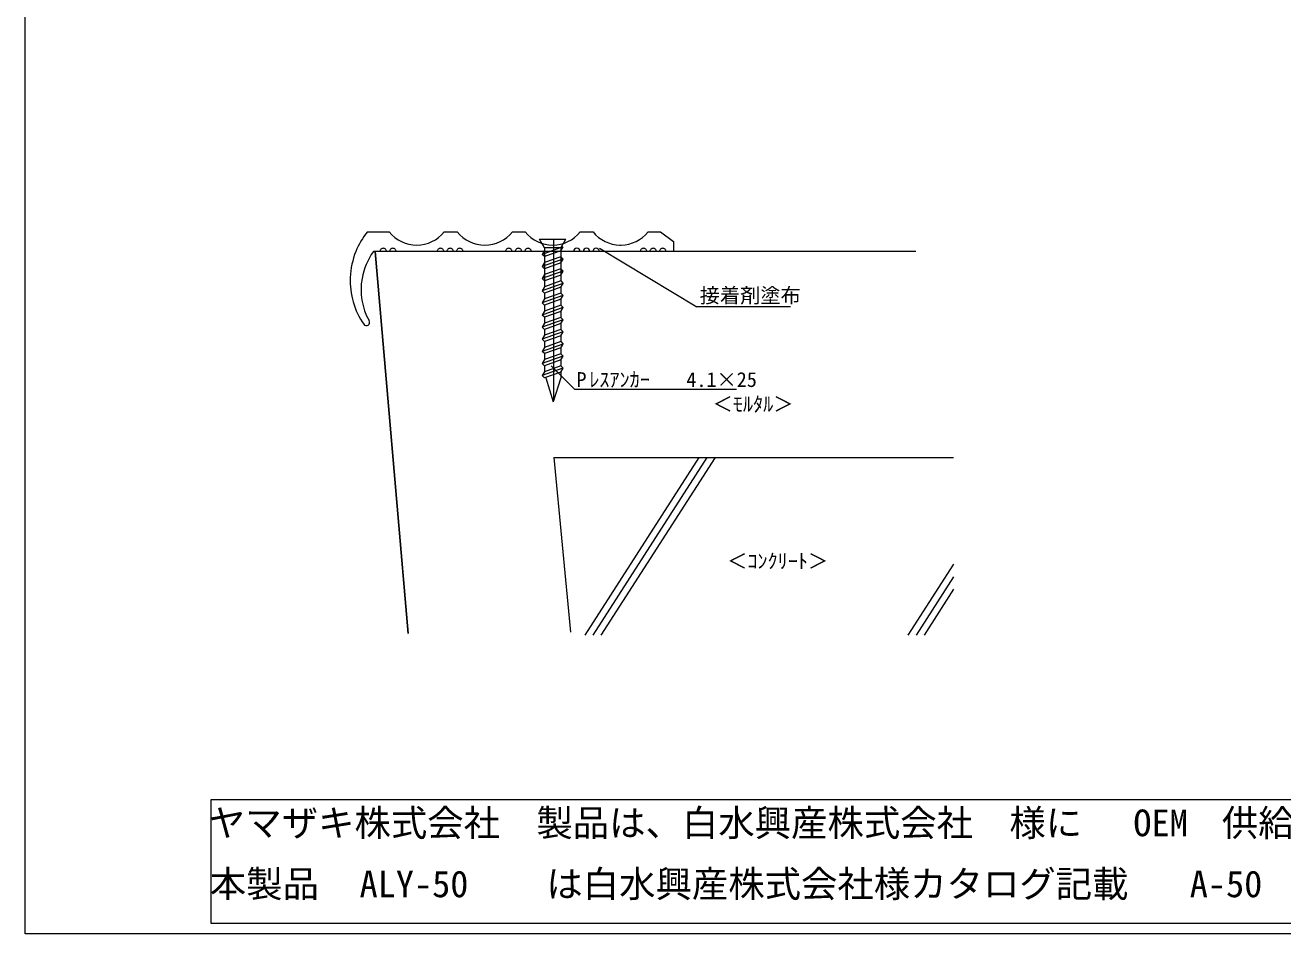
# Model space of a CAD drawing. Units: millimetres, scale not verified. Extents: x -101 to 101, y -70 to 70.
# Drawn here: x -101.2 to -4, y -70.2 to 0 of the extents above; entities that cross this region are included whole.
import ezdxf
from ezdxf.enums import TextEntityAlignment as Align

# ---------------------------------------------------------------- set-up
doc = ezdxf.new("R2010")
doc.units = ezdxf.units.MM
doc.header["$LTSCALE"] = 0.5
for name, color, linetype, lineweight in [('0-0_0', 7, 'Continuous', 18), ('0-2_CENTER', 7, 'Continuous', 18), ('0-4_MOJI', 7, 'Continuous', 18), ('0-5_NEJI', 7, 'Continuous', 18), ('0-6_SIAGE', 4, 'Continuous', 9), ('0-7_SITAJI', 2, 'Continuous', 18), ('0-9_一般', 140, 'Continuous', 18)]:
    doc.layers.add(name, color=color, linetype=linetype, lineweight=lineweight)
doc.styles.add('ＭＳ ゴシック', font='')
doc.styles.get('ＭＳ ゴシック').set_extended_font_data('MS Gothic')

msp = doc.modelspace()

# ---------------------------------------------------------------- linework, layer by layer
at = {"layer": '0-0_0'}
for p, q in [((-68.8357, -15.9825), (-67.8287, -15.9825)), ((-63.5701, -15.9825), (-62.5787, -15.9825)), ((-58.3201, -15.9825), (-57.3287, -15.9825)), ((-57.3481, -17.5009), (-57.5915, -17.5009)), ((-55.2456, -17.0006), (-55.1532, -17.0006))]:
    msp.add_line(p, q, dxfattribs=at)
for points in [[(-74.7849, -15.9825), (-73.754, -15.9825), (-73.3345, -15.9825), (-73.0944, -15.9825)], [(-53.0701, -15.9825), (-52.7896, -15.9825), (-52.1814, -15.9825), (-52.1088, -15.9825), (-51.1088, -16.7325), (-51.1088, -17.0009), (-51.1088, -17.2325), (-51.1088, -17.4509), (-51.1088, -17.5009), (-51.6814, -17.5009), (-51.688, -17.5009), (-51.6928, -17.4522), (-51.7071, -17.4053), (-51.7302, -17.362), (-51.7612, -17.3242), (-51.7991, -17.2931), (-51.8424, -17.27), (-51.8892, -17.2557), (-51.938, -17.2509)], [(-73.7299, -17.3242), (-73.761, -17.362), (-73.7841, -17.4053), (-73.7983, -17.4522), (-73.8032, -17.5009), (-74.1814, -17.5009), (-74.3176, -17.5009)], [(-69.3717, -17.4522), (-69.3765, -17.5009), (-69.6814, -17.5009), (-69.8183, -17.5009), (-70.1814, -17.5009), (-70.6814, -17.5009), (-71.1814, -17.5009), (-71.6814, -17.5009), (-72.1814, -17.5009), (-72.5597, -17.5009), (-72.5645, -17.4522), (-72.5787, -17.4053), (-72.6018, -17.362), (-72.6329, -17.3242), (-72.6708, -17.2931), (-72.7141, -17.27), (-72.7609, -17.2557), (-72.8097, -17.2509), (-72.8585, -17.2557), (-72.9054, -17.27), (-72.9486, -17.2931), (-72.9865, -17.3242), (-73.0176, -17.362), (-73.0407, -17.4053), (-73.0549, -17.4522), (-73.0597, -17.5009), (-73.1814, -17.5009), (-73.3032, -17.5009), (-73.308, -17.4522), (-73.3221, -17.4053), (-73.3452, -17.362), (-73.3764, -17.3242), (-73.4142, -17.2931), (-73.4574, -17.27), (-73.5044, -17.2557), (-73.5532, -17.2509), (-73.6019, -17.2557), (-73.6488, -17.27), (-73.692, -17.2931), (-73.7299, -17.3242)], [(-67.7785, -17.2931), (-67.8164, -17.3242), (-67.8474, -17.362), (-67.8705, -17.4053), (-67.8848, -17.4522), (-67.8896, -17.5009), (-68.133, -17.5009), (-68.1379, -17.4522), (-68.1521, -17.4053), (-68.1752, -17.362), (-68.2062, -17.3242), (-68.2442, -17.2931), (-68.2874, -17.27), (-68.3342, -17.2557), (-68.383, -17.2509), (-68.4318, -17.2557), (-68.4787, -17.27), (-68.5219, -17.2931), (-68.5598, -17.3242), (-68.5909, -17.362), (-68.614, -17.4053), (-68.6282, -17.4522), (-68.633, -17.5009), (-68.6814, -17.5009), (-68.8765, -17.5009), (-68.8812, -17.4522), (-68.8955, -17.4053), (-68.9186, -17.362), (-68.9497, -17.3242), (-68.9875, -17.2931), (-69.0308, -17.27), (-69.0777, -17.2557), (-69.1265, -17.2509), (-69.1752, -17.2557), (-69.2221, -17.27), (-69.2653, -17.2931), (-69.3032, -17.3242), (-69.3343, -17.362), (-69.3574, -17.4053), (-69.3717, -17.4522)], [(-63.3321, -17.4053), (-63.3464, -17.4522), (-63.3512, -17.5009), (-63.4314, -17.5009), (-63.5947, -17.5009), (-63.5994, -17.4522), (-63.6136, -17.4053), (-63.6367, -17.362), (-63.6679, -17.3242), (-63.7058, -17.2931), (-63.749, -17.27), (-63.7959, -17.2557), (-63.8447, -17.2509), (-63.8934, -17.2557), (-63.9403, -17.27), (-63.9835, -17.2931), (-64.0214, -17.3242), (-64.0525, -17.362), (-64.0756, -17.4053), (-64.0898, -17.4522), (-64.0947, -17.5009), (-64.1814, -17.5009), (-64.6814, -17.5009), (-65.1814, -17.5009), (-65.6814, -17.5009), (-66.1814, -17.5009), (-66.6814, -17.5009), (-67.1814, -17.5009), (-67.3896, -17.5009), (-67.3944, -17.4522), (-67.4086, -17.4053), (-67.4317, -17.362), (-67.4629, -17.3242), (-67.5007, -17.2931), (-67.5439, -17.27), (-67.5909, -17.2557), (-67.6396, -17.2509), (-67.6884, -17.2557), (-67.7352, -17.27), (-67.7785, -17.2931)], [(-58.8349, -17.5009), (-59.1814, -17.5009), (-59.6814, -17.5009), (-60.1814, -17.5009), (-60.6814, -17.5009), (-61.1814, -17.5009), (-61.6814, -17.5009), (-62.1078, -17.5009), (-62.1126, -17.4522), (-62.1268, -17.4053), (-62.1499, -17.362), (-62.181, -17.3242), (-62.2189, -17.2931), (-62.2621, -17.27), (-62.309, -17.2557), (-62.3578, -17.2509), (-62.4066, -17.2557), (-62.4534, -17.27), (-62.4967, -17.2931), (-62.5346, -17.3242), (-62.5656, -17.362), (-62.5887, -17.4053), (-62.603, -17.4522), (-62.6078, -17.5009), (-62.6814, -17.5009), (-62.8512, -17.5009), (-62.856, -17.4522), (-62.8702, -17.4053), (-62.8933, -17.362), (-62.9245, -17.3242), (-62.9623, -17.2931), (-63.0055, -17.27), (-63.0525, -17.2557), (-63.1012, -17.2509), (-63.15, -17.2557), (-63.1969, -17.27), (-63.2401, -17.2931), (-63.278, -17.3242), (-63.309, -17.362), (-63.3321, -17.4053)], [(-58.0915, -17.5009), (-58.1814, -17.5009), (-58.3349, -17.5009)], [(-53.6327, -17.362), (-53.6558, -17.4053), (-53.6701, -17.4522), (-53.6748, -17.5009), (-53.6814, -17.5009), (-54.1814, -17.5009), (-54.6814, -17.5009), (-55.1814, -17.5009), (-55.6814, -17.5009), (-56.1814, -17.5009), (-56.6814, -17.5009), (-56.8481, -17.5009)], [(-51.938, -17.2509), (-51.9868, -17.2557), (-52.0337, -17.27), (-52.0769, -17.2931), (-52.1148, -17.3242), (-52.1459, -17.362), (-52.169, -17.4053), (-52.1832, -17.4522), (-52.188, -17.5009), (-52.4314, -17.5009), (-52.4363, -17.4522), (-52.4504, -17.4053), (-52.4736, -17.362), (-52.5046, -17.3242), (-52.5425, -17.2931), (-52.5857, -17.27), (-52.6326, -17.2557), (-52.6814, -17.2509), (-52.7302, -17.2557), (-52.7771, -17.27), (-52.8203, -17.2931), (-52.8582, -17.3242), (-52.8893, -17.362), (-52.9124, -17.4053), (-52.9266, -17.4522), (-52.9314, -17.5009), (-53.1748, -17.5009), (-53.1797, -17.4522), (-53.1939, -17.4053), (-53.217, -17.362), (-53.248, -17.3242), (-53.2859, -17.2931), (-53.3292, -17.27), (-53.376, -17.2557), (-53.4248, -17.2509), (-53.4736, -17.2557), (-53.5205, -17.27), (-53.5637, -17.2931), (-53.6016, -17.3242), (-53.6327, -17.362)]]:
    msp.add_lwpolyline(points, dxfattribs=at)
for centre, radius, start, end in [((-70.1089, -19.7422), 6, 141.20001, 158.066), ((-70.9651, -14.2657), 2.7353, 218.87911, 270), ((-70.9651, -14.2657), 2.7353, 270, 321.12089), ((-65.6994, -14.2657), 2.7353, 218.87911, 270), ((-65.6994, -14.2657), 2.7353, 270, 321.12089), ((-60.4494, -14.2657), 2.7353, 218.87911, 270), ((-60.4494, -14.2657), 2.7353, 270, 321.12089), ((-55.1994, -14.2657), 2.7353, 218.87911, 269.03349), ((-55.1994, -14.2657), 2.7353, 270.96651, 321.12089), ((-70.1089, -19.7422), 6, 158.06593, 177.77136), ((-70.2686, -20.4346), 5, 144.07551, 170.18846), ((-58.5849, -17.5009), 0.25, 90, 180), ((-58.5849, -17.5009), 0.25, 0, 90), ((-57.8415, -17.5009), 0.25, 90, 180), ((-57.8415, -17.5009), 0.25, 0, 90), ((-57.0981, -17.5009), 0.25, 90, 180), ((-57.0981, -17.5009), 0.25, 0, 90), ((-70.1089, -19.7422), 6, 177.77136, 214.34295), ((-70.2686, -20.4346), 5, 170.18842, 208.81643), ((-74.8562, -22.9858), 0.2504, 214.34257, 304.34257), ((-74.8562, -22.9858), 0.2504, 304.34257, 34.34416)]:
    msp.add_arc(centre, radius, start, end, dxfattribs=at)
at = {"layer": '0-2_CENTER'}
msp.add_line((-60.3856, -16.5441), (-60.3856, -28.891), dxfattribs=at)
at = {"layer": '0-4_MOJI'}
for p, q in [((-42.0554, -21.7774), (-49.3121, -21.7774)), ((-58.7525, -28.1428), (-60.5688, -26.3259)), ((-58.7525, -28.1428), (-46.2444, -28.1428))]:
    msp.add_line(p, q, dxfattribs=at)
at = {"layer": '0-5_NEJI'}
for p, q in [((-61.0731, -17.226), (-61.4669, -16.5441)), ((-61.0731, -17.226), (-61.0731, -20.226)), ((-59.8231, -17.226), (-61.0731, -17.226)), ((-59.8231, -17.226), (-59.4294, -16.5441)), ((-59.8231, -17.226), (-59.8231, -19.7753)), ((-59.675, -19.9622), (-61.2576, -20.5328)), ((-61.0731, -20.226), (-61.2576, -20.5328)), ((-59.8231, -19.7753), (-61.0731, -20.226)), ((-59.8207, -20.2553), (-61.0731, -20.7072)), ((-59.8231, -19.7753), (-59.6275, -19.9622)), ((-59.8207, -20.2553), (-59.6275, -19.9622)), ((-59.8207, -20.2553), (-59.8207, -20.7128)), ((-61.0731, -20.7072), (-61.2576, -20.5328)), ((-59.675, -20.8997), (-61.2576, -21.4703)), ((-61.0731, -21.1635), (-61.2576, -21.4703)), ((-61.0731, -20.7072), (-61.0731, -21.1635)), ((-59.8231, -20.7128), (-61.0731, -21.1635)), ((-59.8207, -21.1928), (-61.0731, -21.6447)), ((-59.8231, -20.7128), (-59.6275, -20.8997)), ((-59.8207, -21.1928), (-59.6275, -20.8997)), ((-59.8207, -21.1928), (-59.8207, -21.6503)), ((-61.0731, -21.6447), (-61.2576, -21.4703)), ((-59.675, -21.8372), (-61.2576, -22.4078)), ((-61.0731, -22.101), (-61.2576, -22.4078)), ((-61.0731, -21.6447), (-61.0731, -22.101)), ((-59.8231, -21.6503), (-61.0731, -22.101)), ((-59.8207, -22.1303), (-61.0731, -22.5822)), ((-59.8231, -21.6503), (-59.6275, -21.8372)), ((-59.8207, -22.1303), (-59.6275, -21.8372)), ((-59.8207, -22.1303), (-59.8207, -22.5878)), ((-61.0731, -22.5822), (-61.2576, -22.4078)), ((-59.675, -22.7747), (-61.2576, -23.3453)), ((-61.0731, -23.0385), (-61.2576, -23.3453)), ((-61.0731, -22.5822), (-61.0731, -23.0385)), ((-59.8231, -22.5878), (-61.0731, -23.0385)), ((-59.8207, -23.0678), (-61.0731, -23.5197)), ((-59.8231, -22.5878), (-59.6275, -22.7747)), ((-59.8207, -23.0678), (-59.6275, -22.7747)), ((-59.8207, -23.0678), (-59.8207, -23.5253)), ((-61.0731, -23.5197), (-61.2576, -23.3453)), ((-59.675, -23.7122), (-61.2576, -24.2828)), ((-61.0731, -23.976), (-61.2576, -24.2828)), ((-61.0731, -24.4572), (-61.2576, -24.2828)), ((-61.0731, -23.5197), (-61.0731, -23.976)), ((-59.8231, -23.5253), (-61.0731, -23.976)), ((-59.8207, -24.0053), (-61.0731, -24.4572)), ((-59.8231, -23.5253), (-59.6275, -23.7122)), ((-59.8207, -24.0053), (-59.6275, -23.7122)), ((-59.8207, -24.0053), (-59.8207, -24.4628)), ((-59.675, -24.6497), (-61.2576, -25.2203)), ((-61.0731, -24.9135), (-61.2576, -25.2203)), ((-61.0731, -25.3947), (-61.2576, -25.2203)), ((-61.0731, -24.4572), (-61.0731, -24.9135)), ((-59.8231, -24.4628), (-61.0731, -24.9135)), ((-59.8207, -24.9428), (-61.0731, -25.3947)), ((-59.8231, -24.4628), (-59.6275, -24.6497)), ((-59.8207, -24.9428), (-59.6275, -24.6497)), ((-59.8207, -24.9428), (-59.8207, -25.4003)), ((-59.675, -25.5872), (-61.2576, -26.1578)), ((-61.0731, -25.851), (-61.2576, -26.1578)), ((-61.0731, -26.3322), (-61.2576, -26.1578)), ((-61.0731, -25.3947), (-61.0731, -25.851)), ((-59.8231, -25.4003), (-61.0731, -25.851)), ((-59.8207, -25.8803), (-61.0731, -26.3322)), ((-59.8231, -25.4003), (-59.6275, -25.5872)), ((-59.8207, -25.8803), (-59.6275, -25.5872)), ((-59.8207, -25.8803), (-59.8207, -26.3378)), ((-59.675, -26.5247), (-61.2576, -27.0953)), ((-61.0731, -26.7885), (-61.2576, -27.0953)), ((-61.0731, -27.2697), (-61.2576, -27.0953)), ((-61.0731, -26.3322), (-61.0731, -26.7885)), ((-59.8231, -26.3378), (-61.0731, -26.7885)), ((-59.8207, -26.8178), (-61.0731, -27.2697)), ((-59.8231, -26.3378), (-59.6275, -26.5247)), ((-59.8207, -26.8178), (-59.6275, -26.5247)), ((-59.8207, -26.8178), (-59.8207, -27.2697)), ((-60.9919, -27.2697), (-60.4076, -29.116)), ((-59.8231, -27.2697), (-60.4076, -29.116))]:
    msp.add_line(p, q, dxfattribs=at)
at = {"layer": '0-6_SIAGE'}
msp.add_line((-74.1814, -17.5009), (-71.6358, -47.0347), dxfattribs=at)
at = {"layer": '0-7_SITAJI'}
for p, q in [((-71.6358, -47.0347), (-74.1814, -17.5009)), ((-74.0608, -17.4779), (-32.3535, -17.4779)), ((-60.3564, -33.4116), (-29.4427, -33.4116)), ((-60.3564, -33.4116), (-59.072, -46.9191)), ((-49.1427, -33.4153), (-57.9739, -47.1691)), ((-48.5177, -33.4153), (-57.3489, -47.1691)), ((-47.8927, -33.4153), (-56.7239, -47.1691)), ((-29.4427, -41.6691), (-32.9739, -47.1691)), ((-29.4427, -42.6429), (-32.3489, -47.1691)), ((-29.4427, -43.6159), (-31.7239, -47.1691))]:
    msp.add_line(p, q, dxfattribs=at)
at = {"layer": '0-9_一般', "color": 7}
for p, q in [((-61.4669, -16.5441), (-59.4294, -16.5441)), ((-59.675, -17.1497), (-61.2576, -17.7203)), ((-61.0731, -17.4135), (-61.2576, -17.7203)), ((-59.8207, -17.4428), (-61.0731, -17.8947)), ((-59.8207, -17.4428), (-59.6275, -17.1497)), ((-59.8207, -17.4428), (-59.8207, -17.9003)), ((-56.817, -17.2332), (-49.3121, -21.7774)), ((-61.0731, -17.8947), (-61.2576, -17.7203)), ((-59.675, -18.0872), (-61.2576, -18.6578)), ((-61.0731, -18.351), (-61.2576, -18.6578)), ((-61.0731, -17.8947), (-61.0731, -18.351)), ((-59.8231, -17.9003), (-61.0731, -18.351)), ((-59.8207, -18.3803), (-61.0731, -18.8322)), ((-59.8231, -17.9003), (-59.6275, -18.0872)), ((-59.8207, -18.3803), (-59.6275, -18.0872)), ((-59.8207, -18.3803), (-59.8207, -18.8378)), ((-61.0731, -18.8322), (-61.2576, -18.6578)), ((-59.675, -19.0247), (-61.2576, -19.5953)), ((-61.0731, -19.2885), (-61.2576, -19.5953)), ((-61.0731, -18.8322), (-61.0731, -19.2885)), ((-59.8231, -18.8378), (-61.0731, -19.2885)), ((-59.8207, -19.3178), (-61.0731, -19.7697)), ((-59.8231, -18.8378), (-59.6275, -19.0247)), ((-59.8207, -19.3178), (-59.6275, -19.0247)), ((-59.8207, -19.3178), (-59.8207, -19.7753)), ((-61.0731, -19.7697), (-61.2576, -19.5953)), ((-59.675, -19.9622), (-61.2576, -20.5328)), ((-61.0731, -20.226), (-61.2576, -20.5328)), ((-61.0731, -19.7697), (-61.0731, -20.226)), ((-59.8231, -19.7753), (-61.0731, -20.226)), ((-59.8207, -20.2553), (-61.0731, -20.7072)), ((-59.8231, -19.7753), (-59.6275, -19.9622)), ((-59.8207, -20.2553), (-59.6275, -19.9622)), ((-59.8207, -20.2553), (-59.8207, -20.7128)), ((-61.0731, -20.7072), (-61.2576, -20.5328))]:
    msp.add_line(p, q, dxfattribs=at)
for points in [[(-101.25, 70.25), (101.25, 70.25), (101.25, -70.25), (-101.25, -70.25)], [(-86.8856, -69.4159), (57.9143, -69.4159), (57.9143, -59.8909), (-86.8856, -59.8909)]]:
    msp.add_lwpolyline(points, close=True, dxfattribs=at)

# ---------------------------------------------------------------- texts
at = {"layer": '0-4_MOJI', "style": 'ＭＳ ゴシック'}
for s, p in [('接着剤塗布', (-49.0808, -21.8103)), ('P', (-58.6105, -28.3146)), ('ﾚｽｱﾝｶｰ  ', (-57.6225, -28.3146)), ('4.1×25', (-50.1164, -28.3146)), ('＜ﾓﾙﾀﾙ＞', (-48.0807, -30.2088)), ('＜ｺﾝｸﾘｰﾄ＞', (-46.9597, -42.3471))]:
    msp.add_text(s, height=1.146, dxfattribs=at).set_placement(p, align=Align.BOTTOM_LEFT)
at = {"layer": '0-9_一般', "color": 7, "style": 'ＭＳ ゴシック'}
for s, p in [('ヤマザキ株式会社\u3000製品は、白水興産株式会社\u3000様に', (-87.0339, -63.3227)), ('OEM', (-15.5392, -63.3227)), ('供給してることを証明いたします。', (-8.6973, -63.3227)), ('本製品\u3000', (-86.9721, -68.0389)), ('\u3000は白水興産株式会社様カタログ記載\u3000', (-63.754, -68.0389)), ('ALY-50 ', (-75.3877, -68.0389)), ('A-50', (-11.1796, -68.0389))]:
    msp.add_text(s, height=2.063, dxfattribs=at).set_placement(p, align=Align.BOTTOM_LEFT)

doc.saveas('drawing.dxf')
